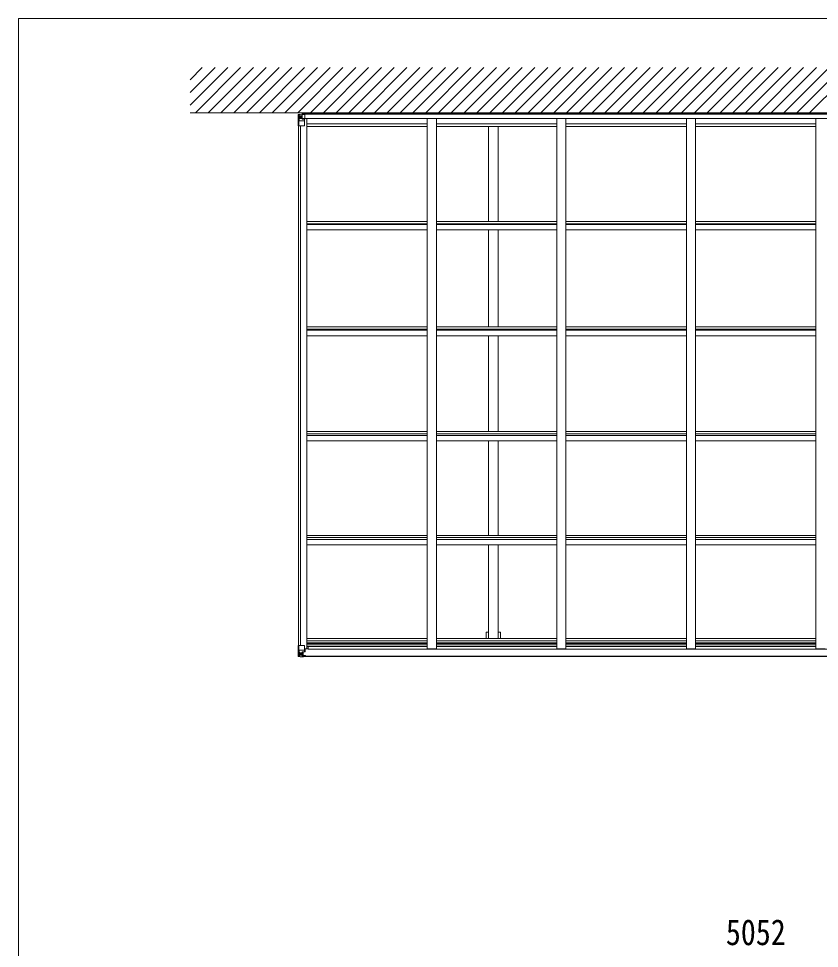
# Model space of a CAD drawing. Units: millimetres at full size; details may follow other scales. Extents: x -8385 to 8479, y -5853 to 5787.
# Drawn here: x -8385 to -3960, y 649 to 5787 of the extents above; entities that cross this region are included whole.
import ezdxf
from ezdxf.enums import TextEntityAlignment as Align

# ---------------------------------------------------------------- set-up
doc = ezdxf.new("R2010")
doc.units = ezdxf.units.MM
doc.header["$LTSCALE"] = 30
for name, color, linetype, lineweight in [('0-1_本体', 4, 'Continuous', 9), ('0-2_部品', 7, 'Continuous', 9), ('0-A_寸法', 6, 'Continuous', 9), ('0-E_DET2', 7, 'Continuous', 9), ('F-0_240', 7, 'Continuous', 9)]:
    doc.layers.add(name, color=color, linetype=linetype, lineweight=lineweight)
doc.styles.add('ＭＳ ゴシック', font='')
doc.styles.get('ＭＳ ゴシック').set_extended_font_data('MS Gothic')

msp = doc.modelspace()

# ---------------------------------------------------------------- linework, layer by layer
at = {"layer": '0-1_本体'}
for p, q in [((-1819.42, 5260.83), (-6804.42, 5260.83)), ((-1819.42, 5259.53), (-6804.42, 5259.53)), ((-6837.92, 2323.51), (-6837.92, 5195.55)), ((-6828.22, 2323.51), (-6828.22, 5195.55)), ((-6804.42, 5236.14), (-1819.42, 5236.14)), ((-6804.42, 5234.43), (-1819.42, 5234.43)), ((-6792.92, 2304), (-6792.92, 5234.43)), ((-6792.92, 5205.86), (-6126.92, 5205.86)), ((-6792.92, 5191.12), (-6126.92, 5191.12)), ((-6126.92, 2304), (-6126.92, 5234.43)), ((-6076.92, 2304), (-6076.92, 5234.43)), ((-6076.92, 5205.86), (-5410.92, 5205.86)), ((-6076.92, 5191.12), (-5410.92, 5191.12)), ((-5789.42, 4666.62), (-5789.42, 5191.12)), ((-5734.42, 5191.12), (-5734.42, 4666.62)), ((-5410.92, 2304), (-5410.92, 5234.43)), ((-5360.92, 2304), (-5360.92, 5234.43)), ((-5360.92, 5205.86), (-4694.92, 5205.86)), ((-5360.92, 5191.12), (-4694.92, 5191.12)), ((-4694.92, 2304), (-4694.92, 5234.43)), ((-4644.92, 2304), (-4644.92, 5234.43)), ((-4644.92, 5205.86), (-3978.92, 5205.86)), ((-4644.92, 5191.12), (-3978.92, 5191.12)), ((-3978.92, 2304), (-3978.92, 5234.43)), ((-6126.92, 4666.62), (-6792.92, 4666.62)), ((-6126.92, 4653.6), (-6792.92, 4653.6)), ((-6126.92, 4649.77), (-6792.92, 4649.77)), ((-5410.92, 4666.62), (-6076.92, 4666.62)), ((-5410.92, 4653.6), (-6076.92, 4653.6)), ((-5410.92, 4649.77), (-6076.92, 4649.77)), ((-4694.92, 4666.62), (-5360.92, 4666.62)), ((-4694.92, 4653.6), (-5360.92, 4653.6)), ((-4694.92, 4649.77), (-5360.92, 4649.77)), ((-3978.92, 4666.62), (-4644.92, 4666.62)), ((-3978.92, 4653.6), (-4644.92, 4653.6)), ((-3978.92, 4649.77), (-4644.92, 4649.77)), ((-6126.92, 4619.97), (-6792.92, 4619.97)), ((-5410.92, 4619.97), (-6076.92, 4619.97)), ((-5789.42, 4083.76), (-5789.42, 4619.97)), ((-5734.42, 4619.97), (-5734.42, 4083.76)), ((-4694.92, 4619.97), (-5360.92, 4619.97)), ((-3978.92, 4619.97), (-4644.92, 4619.97)), ((-6792.92, 4083.76), (-6126.92, 4083.76)), ((-6126.92, 4070.78), (-6792.92, 4070.78)), ((-6126.92, 4064.76), (-6792.92, 4064.76)), ((-6076.92, 4083.76), (-5410.92, 4083.76)), ((-5410.92, 4070.78), (-6076.92, 4070.78)), ((-5410.92, 4064.76), (-6076.92, 4064.76)), ((-5360.92, 4083.76), (-4694.92, 4083.76)), ((-4694.92, 4070.78), (-5360.92, 4070.78)), ((-4694.92, 4064.76), (-5360.92, 4064.76)), ((-4644.92, 4083.76), (-3978.92, 4083.76)), ((-3978.92, 4070.78), (-4644.92, 4070.78)), ((-3978.92, 4064.76), (-4644.92, 4064.76)), ((-6126.92, 4035.18), (-6792.92, 4035.18)), ((-5410.92, 4035.18), (-6076.92, 4035.18)), ((-5789.42, 3504.96), (-5789.42, 4035.18)), ((-5734.42, 4035.18), (-5734.42, 3504.96)), ((-4694.92, 4035.18), (-5360.92, 4035.18)), ((-3978.92, 4035.18), (-4644.92, 4035.18)), ((-6792.92, 3504.96), (-6126.92, 3504.96)), ((-6076.92, 3504.96), (-5410.92, 3504.96)), ((-5360.92, 3504.96), (-4694.92, 3504.96)), ((-4644.92, 3504.96), (-3978.92, 3504.96)), ((-6126.92, 3492.04), (-6792.92, 3492.04)), ((-6792.92, 3483.97), (-6126.92, 3483.97)), ((-6792.92, 3454.66), (-6126.92, 3454.66)), ((-5410.92, 3492.04), (-6076.92, 3492.04)), ((-6076.92, 3483.97), (-5410.92, 3483.97)), ((-6076.92, 3454.66), (-5410.92, 3454.66)), ((-5789.42, 2931.8), (-5789.42, 3454.66)), ((-5734.42, 3454.66), (-5734.42, 2931.8)), ((-4694.92, 3492.04), (-5360.92, 3492.04)), ((-5360.92, 3483.97), (-4694.92, 3483.97)), ((-5360.92, 3454.66), (-4694.92, 3454.66)), ((-3978.92, 3492.04), (-4644.92, 3492.04)), ((-4644.92, 3483.97), (-3978.92, 3483.97)), ((-4644.92, 3454.66), (-3978.92, 3454.66)), ((-6792.92, 2931.8), (-6126.92, 2931.8)), ((-6076.92, 2931.8), (-5410.92, 2931.8)), ((-5360.92, 2931.8), (-4694.92, 2931.8)), ((-4644.92, 2931.8), (-3978.92, 2931.8)), ((-6792.92, 2918.97), (-6126.92, 2918.97)), ((-6792.92, 2908.81), (-6126.92, 2908.81)), ((-6792.92, 2879.85), (-6126.92, 2879.85)), ((-6076.92, 2918.97), (-5410.92, 2918.97)), ((-6076.92, 2908.81), (-5410.92, 2908.81)), ((-6076.92, 2879.85), (-5410.92, 2879.85)), ((-5789.42, 2362.47), (-5789.42, 2879.85)), ((-5734.42, 2879.85), (-5734.42, 2362.47)), ((-5360.92, 2918.97), (-4694.92, 2918.97)), ((-5360.92, 2908.81), (-4694.92, 2908.81)), ((-5360.92, 2879.85), (-4694.92, 2879.85)), ((-4644.92, 2918.97), (-3978.92, 2918.97)), ((-4644.92, 2908.81), (-3978.92, 2908.81)), ((-4644.92, 2879.85), (-3978.92, 2879.85)), ((-5789.42, 2396.3), (-5801.42, 2396.3)), ((-5801.42, 2362.47), (-5801.42, 2396.3)), ((-5722.42, 2396.3), (-5734.42, 2396.3)), ((-5722.42, 2396.3), (-5722.42, 2362.47)), ((-6126.92, 2362.47), (-6792.92, 2362.47)), ((-6126.92, 2349.64), (-6792.92, 2349.64)), ((-6126.92, 2338.3), (-6792.92, 2338.3)), ((-6126.92, 2334.52), (-6792.92, 2334.52)), ((-6126.92, 2327.44), (-6792.92, 2327.44)), ((-6126.92, 2318.08), (-6792.92, 2318.08)), ((-6785.42, 2318.08), (-6785.42, 2303)), ((-5410.92, 2362.47), (-6076.92, 2362.47)), ((-5410.92, 2349.64), (-6076.92, 2349.64)), ((-5410.92, 2338.3), (-6076.92, 2338.3)), ((-5410.92, 2334.52), (-6076.92, 2334.52)), ((-5410.92, 2327.44), (-6076.92, 2327.44)), ((-5410.92, 2318.08), (-6076.92, 2318.08)), ((-4694.92, 2362.47), (-5360.92, 2362.47)), ((-4694.92, 2349.64), (-5360.92, 2349.64)), ((-4694.92, 2338.3), (-5360.92, 2338.3)), ((-4694.92, 2334.52), (-5360.92, 2334.52)), ((-4694.92, 2327.44), (-5360.92, 2327.44)), ((-4694.92, 2318.08), (-5360.92, 2318.08)), ((-3978.92, 2362.47), (-4644.92, 2362.47)), ((-3978.92, 2349.64), (-4644.92, 2349.64)), ((-3978.92, 2338.3), (-4644.92, 2338.3)), ((-3978.92, 2334.52), (-4644.92, 2334.52)), ((-3978.92, 2327.44), (-4644.92, 2327.44)), ((-3978.92, 2318.08), (-4644.92, 2318.08)), ((-1807.42, 2264.8), (-6816.42, 2264.8)), ((-1807.42, 2262.74), (-6816.42, 2262.74)), ((-6792.92, 2304), (-6805.92, 2304)), ((-1838.42, 2303), (-6785.42, 2303)), ((-6076.92, 2304), (-6126.92, 2304)), ((-5360.92, 2304), (-5410.92, 2304)), ((-4644.92, 2304), (-4694.92, 2304)), ((-3928.92, 2304), (-3978.92, 2304))]:
    msp.add_line(p, q, dxfattribs=at)
at = {"layer": '0-2_部品'}
for p, q in [((-6839.92, 5256.26), (-6839.92, 5195.55)), ((-6838.98, 5257.22), (-6838.98, 5257.26)), ((-6837.07, 5256.21), (-6837.07, 5256.14)), ((-6837.07, 5195.55), (-6837.07, 5256.14)), ((-6833.1, 5252.76), (-6835.84, 5256.43)), ((-6832.25, 5249.26), (-6829.92, 5249.31)), ((-6832.25, 5235.78), (-6832.25, 5249.26)), ((-6829.92, 5249.31), (-6817.92, 5249.31)), ((-6825.4, 5242.11), (-6825.4, 5241.15)), ((-6817.92, 5266.83), (-6817.92, 5258.89)), ((-6816.42, 5261.78), (-6817.92, 5261.78)), ((-6817.92, 5258.89), (-6817.92, 5256.53)), ((-6804.42, 5257.28), (-6817.92, 5256.53)), ((-6817.92, 5256.53), (-6817.92, 5235.75)), ((-6816.42, 5266.83), (-6816.42, 5259.05)), ((-6811.42, 5266.83), (-6816.42, 5266.83)), ((-6811.42, 5263.87), (-6816.42, 5264.18)), ((-6816.42, 5259.05), (-6816.42, 5259.05)), ((-6811.42, 5266.83), (-6811.42, 5263.87)), ((-6811.42, 5263.87), (-6811.42, 5263.47)), ((-6804.42, 5262.91), (-6804.42, 5232.12)), ((-6839.92, 5195.55), (-6806.92, 5195.55)), ((-6836.53, 5222.43), (-6832.39, 5234.52)), ((-6836.53, 5222.43), (-6829.92, 5222.22)), ((-6829.92, 5235.75), (-6832.25, 5235.78)), ((-6829.92, 5235.75), (-6829.92, 5235.75)), ((-6817.92, 5235.75), (-6829.92, 5235.75)), ((-6829.92, 5222.22), (-6805.92, 5222.22)), ((-6804.42, 5235.75), (-6817.92, 5235.75)), ((-6817.92, 5235.75), (-6817.92, 5234.49)), ((-6804.42, 5234.83), (-6817.92, 5234.49)), ((-6817.92, 5234.49), (-6817.92, 5231.77)), ((-6804.42, 5232.12), (-6817.92, 5231.77)), ((-6817.09, 5231.56), (-6817.09, 5231.77)), ((-6806.74, 5229.91), (-6817.09, 5231.56)), ((-6814.88, 5231.84), (-6806.74, 5230.54)), ((-6806.74, 5230.54), (-6806.74, 5229.91)), ((-6805.92, 5196.55), (-6805.92, 5229.65)), ((-6837.07, 2323.51), (-6806.92, 2323.51)), ((-6837.07, 2323.51), (-6837.07, 2262.92)), ((-6805.92, 2322.51), (-6805.92, 2289.41)), ((-6839.92, 2262.8), (-6839.92, 2262.83)), ((-6838.98, 2261.84), (-6838.98, 2261.8)), ((-6838.98, 2261.79), (-6838.98, 2261.79)), ((-6830.01, 2261.41), (-6837.93, 2261.88)), ((-6837.07, 2262.85), (-6837.07, 2262.92)), ((-6836.53, 2296.62), (-6829.92, 2296.84)), ((-6836.53, 2296.62), (-6832.39, 2284.54)), ((-6833.1, 2266.3), (-6835.84, 2262.63)), ((-6829.92, 2283.31), (-6832.25, 2283.28)), ((-6832.25, 2283.28), (-6832.25, 2269.8)), ((-6832.25, 2269.8), (-6829.92, 2269.74)), ((-6829.92, 2296.84), (-6805.92, 2296.84)), ((-6829.92, 2283.31), (-6817.92, 2283.31)), ((-6829.92, 2283.31), (-6829.92, 2283.31)), ((-6829.92, 2269.75), (-6817.92, 2269.75)), ((-6817.92, 2260.62), (-6829.92, 2261.4)), ((-6824.44, 2276.95), (-6824.44, 2277.91)), ((-6818.92, 2269.75), (-6817.92, 2269.75)), ((-6816.42, 2283.31), (-6817.92, 2283.31)), ((-6816.42, 2269.75), (-6817.92, 2269.75)), ((-6816.42, 2266.21), (-6817.92, 2266.21)), ((-6817.92, 2261.39), (-6811.42, 2260.99)), ((-6806.74, 2289.15), (-6817.09, 2287.5)), ((-6817.09, 2286.86), (-6806.74, 2288.51)), ((-6817.09, 2287.5), (-6817.09, 2286.86)), ((-6812.42, 2279.71), (-6816.42, 2279.71)), ((-6812.42, 2271.5), (-6816.42, 2271.5)), ((-6815.92, 2266.57), (-6816.42, 2266.57)), ((-6811.42, 2261.92), (-6816.42, 2262.01)), ((-6816.31, 2267.87), (-6812.42, 2267.87)), ((-6815.92, 2267.67), (-6815.92, 2267.5)), ((-6815.92, 2267.5), (-6815.92, 2266.57)), ((-6815.92, 2267.5), (-6815.92, 2267.5)), ((-6805.92, 2267.41), (-6815.92, 2267.5)), ((-6815.92, 2266.57), (-6815.92, 2265.57)), ((-6807.92, 2265.57), (-6815.92, 2265.57)), ((-6815.92, 2265.57), (-6815.92, 2265.55)), ((-6807.92, 2265.55), (-6815.92, 2265.55)), ((-6812.42, 2287.61), (-6812.42, 2267.87)), ((-6812.42, 2267.87), (-6812.42, 2267.64)), ((-6811.42, 2261.92), (-6811.42, 2262.74)), ((-6811.42, 2261.51), (-6811.42, 2261.92)), ((-6811.42, 2261.51), (-6811.42, 2260.99)), ((-6811.42, 2260.99), (-6811.42, 2260.11)), ((-6806.74, 2288.51), (-6806.74, 2289.15)), ((-6806.47, 2288.59), (-6802.42, 2288.63)), ((-6806.42, 2262.31), (-6806.42, 2262.74)), ((-6806.12, 2262.31), (-6806.42, 2262.31)), ((-6806.12, 2262.31), (-6804.43, 2262.74)), ((-6785.42, 2303.82), (-6805.92, 2303.82)), ((-6801.42, 2300.51), (-6805.92, 2300.51)), ((-6805.92, 2267.41), (-6805.92, 2265.81)), ((-6805.92, 2265.81), (-6800.92, 2265.81)), ((-6802.42, 2290.36), (-6801.42, 2290.36)), ((-6801.42, 2288.64), (-6802.42, 2288.63)), ((-6801.42, 2303.82), (-6801.42, 2288.64)), ((-6800.92, 2264.8), (-6800.92, 2265.81)), ((-6800.92, 2265.81), (-6799.92, 2265.81)), ((-6799.92, 2267.49), (-6799.92, 2267.37)), ((-6799.92, 2265.81), (-6799.92, 2267.37)), ((-6799.92, 2265.81), (-6799.92, 2264.8)), ((-6811.42, 2260.11), (-6817.92, 2260.51))]:
    msp.add_line(p, q, dxfattribs=at)
for points in [[(-6838.98, 5257.26), (-6829.92, 5257.82), (-6817.92, 5258.55)], [(-6817.92, 5258.44), (-6829.92, 5257.66), (-6837.93, 5257.18)], [(-6826.36, 5244.03), (-6827.32, 5244.03), (-6827.32, 5243.07), (-6826.36, 5243.07)], [(-6824.44, 5244.99), (-6824.44, 5245.95), (-6825.4, 5245.95), (-6825.4, 5244.99)], [(-6825.4, 5241.15), (-6824.44, 5241.15), (-6824.44, 5242.11)], [(-6823.48, 5243.07), (-6822.52, 5243.07), (-6822.52, 5244.03), (-6823.48, 5244.03)], [(-6804.42, 5259.77), (-6808.02, 5259.55), (-6816.42, 5259.05)], [(-6804.42, 5262.91), (-6806.97, 5263.16), (-6811.42, 5263.53)], [(-6804.42, 5262.81), (-6807.03, 5263.09), (-6811.42, 5263.47)], [(-6839.92, 2262.83), (-6839.92, 2323.51), (-6837.07, 2323.51)], [(-6838.98, 2261.79), (-6829.92, 2261.24), (-6817.92, 2260.51), (-6817.92, 2286.6)], [(-6826.36, 2275.99), (-6827.32, 2275.99), (-6827.32, 2275.03), (-6826.36, 2275.03)], [(-6824.44, 2277.91), (-6825.4, 2277.91), (-6825.4, 2276.95)], [(-6825.4, 2274.07), (-6825.4, 2273.11), (-6824.44, 2273.11), (-6824.44, 2274.07)], [(-6823.48, 2275.03), (-6822.52, 2275.03), (-6822.52, 2275.99), (-6823.48, 2275.99)], [(-6811.42, 2261.51), (-6816.42, 2261.51), (-6816.42, 2286.97)], [(-6800.92, 2267.53), (-6815.92, 2267.67), (-6815.92, 2267.67)], [(-6815.92, 2266.57), (-6807.92, 2266.57), (-6807.92, 2264.8)], [(-6802.42, 2288.63), (-6802.42, 2290.36), (-6805.92, 2290.38)], [(-6805.92, 2267.41), (-6805.92, 2267.42), (-6799.92, 2267.37)]]:
    msp.add_lwpolyline(points, dxfattribs=at)
for centre in [(-6824.92, 5243.55), (-6824.92, 2275.51)]:
    msp.add_circle(centre, 5.3, dxfattribs=at)
for centre, radius, start, end in [((-6838.92, 5256.27), 1, 93.50017, 180.00079), ((-6838.92, 5256.26), 0.999, 93.4424, 179.95083), ((-6838.92, 5256.22), 0.999, 93.4424, 179.95083), ((-6837.76, 5269.87), 12.7, 269.24466, 275.10311), ((-6835.79, 5256.26), 1.28, 131.17831, 182.45895), ((-6826.36, 5244.99), 0.96, 270, 0), ((-6826.36, 5242.11), 0.96, 0, 90), ((-6823.48, 5244.99), 0.96, 180, 270), ((-6823.48, 5242.11), 0.96, 90, 180), ((-6816.98, 5232.49), 0.937, 230.93398, 263.26766), ((-6806.92, 5196.55), 1, 270, 0), ((-6806.85, 5229.61), 0.937, 2.32209, 83.26766), ((-6806.85, 5228.98), 0.937, 2.32209, 83.26766), ((-6806.92, 2322.51), 1, 0, 90), ((-6838.92, 2262.84), 0.999, 180.04917, 266.5576), ((-6838.92, 2262.8), 0.999, 180.04917, 266.5576), ((-6838.92, 2262.79), 1, 179.99921, 266.49983), ((-6837.76, 2249.19), 12.7, 84.89689, 90.75534), ((-6835.79, 2262.8), 1.28, 177.54105, 228.82169), ((-6826.36, 2276.95), 0.96, 270, 0), ((-6826.36, 2274.07), 0.96, 0, 90), ((-6823.48, 2276.95), 0.96, 180, 270), ((-6823.48, 2274.07), 0.96, 90, 180), ((-6816.98, 2286.56), 0.937, 96.73234, 177.67791), ((-6816.98, 2285.93), 0.937, 96.73234, 177.67791), ((-6815.92, 2268), 0.5, 179.95536, 269.47105), ((-6815.92, 2265.07), 0.5, 89.99891, 179.99891), ((-6815.92, 2265.05), 0.5, 90.00309, 180.00198), ((-6815.9, 2268.18), 0.513, 178.95293, 268.11972), ((-6806.85, 2290.08), 0.937, 276.73234, 357.67791), ((-6806.85, 2289.45), 0.937, 276.73234, 357.67791), ((-6800.78, 2259.85), 7.69, 83.56574, 91.03001)]:
    msp.add_arc(centre, radius, start, end, dxfattribs=at)
for centre, major_axis, ratio, start_param, end_param in [((-6637.98, 5269.58), (201, 12.36), 0.060933, 3.1373463, 3.1378449), ((-6836.98, 5257.34), (2, 0.12), 0.060933, 3.1378449, 4.2119296), ((-6836.79, 5254.25), (-0.02, 3), 0.466854, 5.5234897, 6.1575023), ((-6835.12, 5249.17), (0.03, 5), 0.573921, 4.7320603, 5.5159136), ((-6911.67, 5249.31), (81.75, 0), 0.061163, 0, 0.0007725), ((-6774.59, 5261.53), (-43.33, -2.64), 0.005841, 6.018941, 6.2828297), ((-6835.81, 5224.78), (0.85, 2.32), 0.403757, 2.3087461, 3.2744049), ((-6833.65, 5235.8), (0, 3), 0.468246, 4.2703918, 4.7058971), ((-6836.98, 2261.72), (2, -0.12), 0.060933, 2.0712557, 3.1453404), ((-6637.98, 2249.48), (201, -12.36), 0.060933, 3.1453404, 3.145839), ((-6835.81, 2294.28), (0.85, -2.32), 0.403757, 3.0087805, 3.9744392), ((-6836.79, 2264.81), (-0.02, -3), 0.466854, 0.125683, 0.7596956), ((-6835.12, 2269.88), (0.03, -5), 0.573921, 0.7672717, 1.551125), ((-6833.65, 2283.25), (0, -3), 0.468246, 1.5772882, 2.0127935), ((-6911.67, 2269.75), (81.75, 0), 0.061163, 6.2824128, 6.2831853)]:
    msp.add_ellipse(centre, major_axis=major_axis, ratio=ratio, start_param=start_param, end_param=end_param, dxfattribs=at)
at = {"layer": '0-E_DET2'}
for p, q in [((-7437.92, 5308.08), (-7229.17, 5516.83)), ((-7437.92, 5378.79), (-7299.88, 5516.83)), ((-7437.92, 5449.51), (-7370.59, 5516.83)), ((-7408.46, 5266.83), (-7158.46, 5516.83)), ((-7337.75, 5266.83), (-7087.75, 5516.83)), ((-7267.03, 5266.83), (-7017.03, 5516.83)), ((-7196.32, 5266.83), (-6946.32, 5516.83)), ((-7125.61, 5266.83), (-6875.61, 5516.83)), ((-7054.9, 5266.83), (-6804.9, 5516.83)), ((-6984.19, 5266.83), (-6734.19, 5516.83)), ((-6913.48, 5266.83), (-6663.48, 5516.83)), ((-6842.77, 5266.83), (-6592.77, 5516.83)), ((-6772.06, 5266.83), (-6522.06, 5516.83)), ((-6701.35, 5266.83), (-6451.35, 5516.83)), ((-6630.64, 5266.83), (-6380.64, 5516.83)), ((-6559.93, 5266.83), (-6309.93, 5516.83)), ((-6489.22, 5266.83), (-6239.22, 5516.83)), ((-6418.51, 5266.83), (-6168.51, 5516.83)), ((-6347.8, 5266.83), (-6097.8, 5516.83)), ((-6277.08, 5266.83), (-6027.08, 5516.83)), ((-6206.37, 5266.83), (-5956.37, 5516.83)), ((-6135.66, 5266.83), (-5885.66, 5516.83)), ((-6064.95, 5266.83), (-5814.95, 5516.83)), ((-5994.24, 5266.83), (-5744.24, 5516.83)), ((-5923.53, 5266.83), (-5673.53, 5516.83)), ((-5852.82, 5266.83), (-5602.82, 5516.83)), ((-5782.11, 5266.83), (-5532.11, 5516.83)), ((-5711.4, 5266.83), (-5461.4, 5516.83)), ((-5640.69, 5266.83), (-5390.69, 5516.83)), ((-5569.98, 5266.83), (-5319.98, 5516.83)), ((-5499.27, 5266.83), (-5249.27, 5516.83)), ((-5428.56, 5266.83), (-5178.56, 5516.83)), ((-5357.85, 5266.83), (-5107.85, 5516.83)), ((-5287.14, 5266.83), (-5037.14, 5516.83)), ((-5216.42, 5266.83), (-4966.42, 5516.83)), ((-5145.71, 5266.83), (-4895.71, 5516.83)), ((-5075, 5266.83), (-4825, 5516.83)), ((-5004.29, 5266.83), (-4754.29, 5516.83)), ((-4933.58, 5266.83), (-4683.58, 5516.83)), ((-4862.87, 5266.83), (-4612.87, 5516.83)), ((-4792.16, 5266.83), (-4542.16, 5516.83)), ((-4721.45, 5266.83), (-4471.45, 5516.83)), ((-4650.74, 5266.83), (-4400.74, 5516.83)), ((-4580.03, 5266.83), (-4330.03, 5516.83)), ((-4509.32, 5266.83), (-4259.32, 5516.83)), ((-4438.61, 5266.83), (-4188.61, 5516.83)), ((-4367.9, 5266.83), (-4117.9, 5516.83)), ((-4297.19, 5266.83), (-4047.19, 5516.83)), ((-4226.48, 5266.83), (-3976.48, 5516.83)), ((-4155.76, 5266.83), (-3905.76, 5516.83)), ((-4085.05, 5266.83), (-3835.05, 5516.83)), ((-4014.34, 5266.83), (-3764.34, 5516.83)), ((-7437.92, 5266.83), (-1185.92, 5266.83))]:
    msp.add_line(p, q, dxfattribs=at)
at = {"layer": 'F-0_240', "color": 5}
for q in [(-8385.45, -5852.66), (8054.55, 5787.34)]:
    msp.add_line((-8385.45, 5787.34), q, dxfattribs=at)

# ---------------------------------------------------------------- texts
at = {"layer": '0-A_寸法', "color": 7, "style": 'ＭＳ ゴシック', "width": 0.85}
msp.add_text('5052', height=143, dxfattribs=at).set_placement((-4476.92, 624.37), align=Align.BOTTOM_LEFT)

doc.saveas('drawing.dxf')
